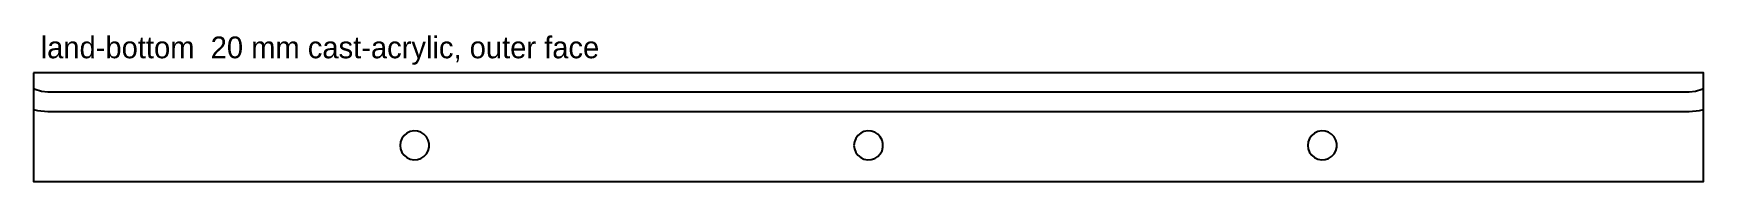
# Model space of a CAD drawing. Header units: millimetres. Extents: x 0 to 460, y 0 to 40.
import ezdxf

# ---------------------------------------------------------------- set-up
doc = ezdxf.new("R2010")
doc.units = ezdxf.units.MM
for name, color, linetype in [('CUT_OUTSIDE', 1, 'Continuous'), ('NOTES', 7, 'Continuous'), ('POCKET_12MM', 3, 'Continuous'), ('POCKET_3MM', 3, 'Continuous')]:
    doc.layers.add(name, color=color, linetype=linetype)

msp = doc.modelspace()

# ---------------------------------------------------------------- linework, layer by layer
at = {"layer": 'CUT_OUTSIDE'}
msp.add_lwpolyline([(0, 30), (0, 0), (460, 0), (460, 30), (0, 30)], close=True, dxfattribs=at)
at = {"layer": 'POCKET_12MM'}
for points in [[(101, 10), (101.13, 9.01), (101.49, 8.07), (102.08, 7.26), (102.86, 6.62), (103.76, 6.2), (104.75, 6.01), (105.75, 6.07), (106.7, 6.38), (107.55, 6.92), (108.24, 7.65), (108.72, 8.53), (108.97, 9.5), (108.97, 10.5), (108.72, 11.47), (108.24, 12.35), (107.55, 13.08), (106.7, 13.62), (105.75, 13.93), (104.75, 13.99), (103.76, 13.8), (102.86, 13.38), (102.08, 12.74), (101.49, 11.93), (101.13, 10.99), (101, 10)], [(226, 10), (226.13, 9.01), (226.49, 8.07), (227.08, 7.26), (227.86, 6.62), (228.76, 6.2), (229.75, 6.01), (230.75, 6.07), (231.7, 6.38), (232.55, 6.92), (233.24, 7.65), (233.72, 8.53), (233.97, 9.5), (233.97, 10.5), (233.72, 11.47), (233.24, 12.35), (232.55, 13.08), (231.7, 13.62), (230.75, 13.93), (229.75, 13.99), (228.76, 13.8), (227.86, 13.38), (227.08, 12.74), (226.49, 11.93), (226.13, 10.99), (226, 10)], [(351, 10), (351.13, 9.01), (351.49, 8.07), (352.08, 7.26), (352.86, 6.62), (353.76, 6.2), (354.75, 6.01), (355.75, 6.07), (356.7, 6.38), (357.55, 6.92), (358.24, 7.65), (358.72, 8.53), (358.97, 9.5), (358.97, 10.5), (358.72, 11.47), (358.24, 12.35), (357.55, 13.08), (356.7, 13.62), (355.75, 13.93), (354.75, 13.99), (353.76, 13.8), (352.86, 13.38), (352.08, 12.74), (351.49, 11.93), (351.13, 10.99), (351, 10)]]:
    msp.add_lwpolyline(points, close=True, dxfattribs=at)
at = {"layer": 'POCKET_3MM'}
msp.add_lwpolyline([(0, 19.93), (1.13, 19.58), (4, 19.3), (456, 19.3), (458.87, 19.58), (460, 19.93), (460, 25.64), (459.56, 25.41), (457.81, 24.88), (456, 24.7), (4, 24.7), (2.19, 24.88), (0.44, 25.41), (0, 25.64), (0, 19.93)], close=True, dxfattribs=at)

# ---------------------------------------------------------------- texts
at = {"layer": 'NOTES'}
msp.add_text('land-bottom  20 mm cast-acrylic, outer face', height=6, dxfattribs=at).set_placement((2, 34))

doc.saveas('drawing.dxf')
